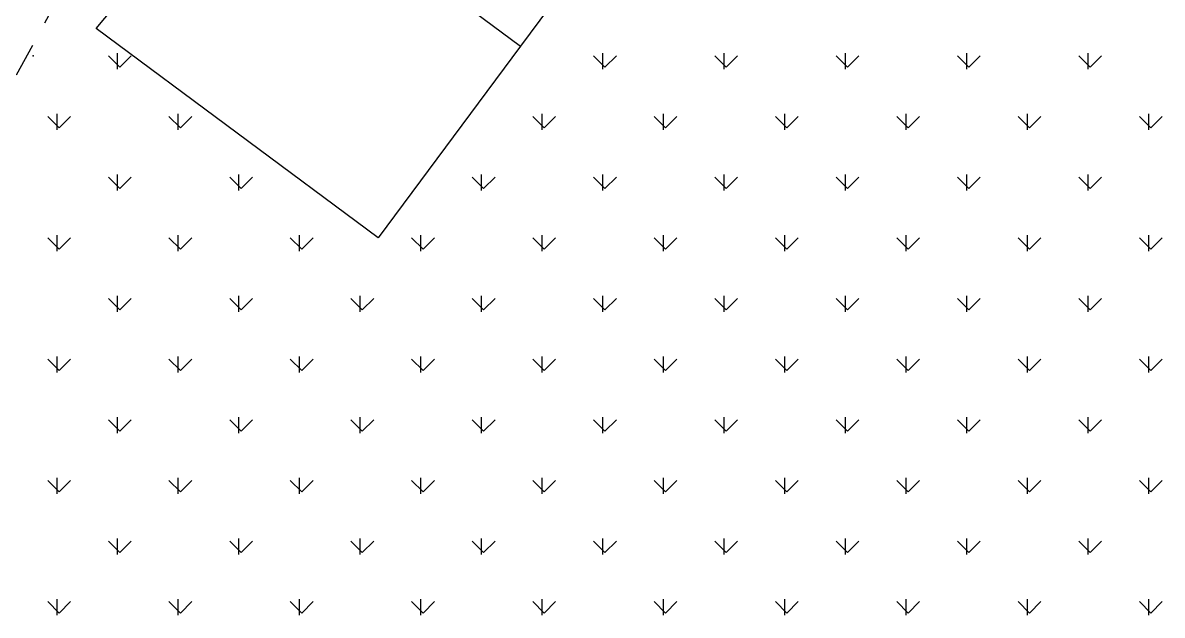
# Model space of a CAD drawing. Header units: metres. Extents: x 64 to 796628, y 142 to 671743.
# Drawn here: x 364278 to 364413, y 375805.5 to 375875.7 of the extents above; entities that cross this region are included whole.
import ezdxf

# ---------------------------------------------------------------- set-up
doc = ezdxf.new("R2010")
doc.units = ezdxf.units.M
doc.header["$LTSCALE"] = 2
doc.linetypes.add('17', pattern=[5.5, 2, -1.5, 2])
doc.linetypes.add('ACAD_ISO02W100', pattern=[15, 12, -3])
for name, color, linetype in [('piste', 7, 'ACAD_ISO02W100'), ('vegetation', 94, 'Continuous'), ('Végétation', 92, 'Continuous')]:
    doc.layers.add(name, color=color, linetype=linetype)

msp = doc.modelspace()

# ---------------------------------------------------------------- hatches: boundary and pattern name
at = {"layer": 'Végétation'}
h = msp.add_hatch(dxfattribs=at)
h.set_pattern_fill('DOTS', color=256, scale=5, angle=271.288802, style=0)
edge = h.paths.add_edge_path(flags=16)
edge.add_line((364257.32, 375890.33), (364257.52, 375890.41))
edge = h.paths.add_edge_path(flags=16)
edge.add_line((364257.52, 375890.41), (364257.77, 375890.43))
edge = h.paths.add_edge_path(flags=16)
edge.add_line((364257.77, 375890.43), (364258, 375890.38))
edge = h.paths.add_edge_path(flags=16)
edge.add_line((364258, 375890.38), (364258.2, 375890.28))
edge = h.paths.add_edge_path(flags=16)
edge.add_line((364258.2, 375890.28), (364258.35, 375890.13))
edge = h.paths.add_edge_path(flags=16)
edge.add_line((364258.35, 375890.13), (364258.47, 375889.93))
edge = h.paths.add_edge_path(flags=16)
edge.add_line((364258.47, 375889.93), (364258.52, 375889.71))
edge = h.paths.add_edge_path(flags=16)
edge.add_line((364258.27, 375889.96), (364258.45, 375889.88))
edge = h.paths.add_edge_path(flags=16)
edge.add_line((364258.45, 375889.88), (364258.6, 375889.76))
edge = h.paths.add_edge_path(flags=16)
edge.add_line((364258.6, 375889.76), (364258.67, 375889.56))
edge = h.paths.add_edge_path(flags=16)
edge.add_line((364258.67, 375889.56), (364258.65, 375889.36))
edge = h.paths.add_edge_path(flags=16)
edge.add_line((364258.65, 375889.36), (364258.55, 375889.18))
edge = h.paths.add_edge_path(flags=16)
edge.add_line((364258.52, 375889.41), (364258.62, 375889.21))
edge = h.paths.add_edge_path(flags=16)
edge.add_line((364258.62, 375889.21), (364258.65, 375888.98))
edge = h.paths.add_edge_path(flags=16)
edge.add_line((364258.65, 375888.98), (364258.6, 375888.76))
edge = h.paths.add_edge_path(flags=16)
edge.add_line((364258.6, 375888.76), (364258.47, 375888.56))
edge = h.paths.add_edge_path(flags=16)
edge.add_line((364258.47, 375888.56), (364258.3, 375888.43))
edge = h.paths.add_edge_path(flags=16)
edge.add_line((364258.3, 375888.43), (364258.1, 375888.33))
edge = h.paths.add_edge_path(flags=16)
edge.add_line((364258.27, 375888.51), (364258.2, 375888.28))
edge = h.paths.add_edge_path(flags=16)
edge.add_line((364258.2, 375888.28), (364258.02, 375888.13))
edge = h.paths.add_edge_path(flags=16)
edge.add_line((364258.02, 375888.13), (364257.8, 375888.08))
edge = h.paths.add_edge_path(flags=16)
edge.add_line((364257.8, 375888.08), (364257.57, 375888.18))
edge = h.paths.add_edge_path(flags=16)
edge.add_line((364257.87, 375888.23), (364257.72, 375888.11))
edge = h.paths.add_edge_path(flags=16)
edge.add_line((364257.72, 375888.11), (364257.52, 375888.03))
edge = h.paths.add_edge_path(flags=16)
edge.add_line((364257.52, 375888.03), (364257.32, 375888.01))
edge = h.paths.add_edge_path(flags=16)
edge.add_line((364257.32, 375888.01), (364257.12, 375888.03))
edge = h.paths.add_edge_path(flags=16)
edge.add_line((364257.12, 375888.03), (364256.92, 375888.13))
edge = h.paths.add_edge_path(flags=16)
edge.add_line((364256.92, 375888.13), (364256.77, 375888.26))
edge = h.paths.add_edge_path(flags=16)
edge.add_line((364256.77, 375888.26), (364256.67, 375888.43))
edge = h.paths.add_edge_path(flags=16)
edge.add_line((364256.92, 375888.36), (364256.67, 375888.38))
edge = h.paths.add_edge_path(flags=16)
edge.add_line((364256.67, 375888.38), (364256.47, 375888.51))
edge = h.paths.add_edge_path(flags=16)
edge.add_line((364256.47, 375888.51), (364256.35, 375888.71))
edge = h.paths.add_edge_path(flags=16)
edge.add_line((364256.35, 375888.71), (364256.32, 375888.93))
edge = h.paths.add_edge_path(flags=16)
edge.add_line((364256.32, 375888.93), (364256.4, 375889.16))
edge = h.paths.add_edge_path(flags=16)
edge.add_line((364256.42, 375888.91), (364256.3, 375889.13))
edge = h.paths.add_edge_path(flags=16)
edge.add_line((364256.3, 375889.13), (364256.25, 375889.38))
edge = h.paths.add_edge_path(flags=16)
edge.add_line((364256.25, 375889.38), (364256.3, 375889.66))
edge = h.paths.add_edge_path(flags=16)
edge.add_line((364256.3, 375889.66), (364256.45, 375889.88))
edge = h.paths.add_edge_path(flags=16)
edge.add_line((364256.45, 375889.88), (364256.65, 375890.03))
edge = h.paths.add_edge_path(flags=16)
edge.add_line((364256.65, 375890.03), (364256.9, 375890.11))
edge = h.paths.add_edge_path(flags=16)
edge.add_line((364256.65, 375889.93), (364256.72, 375890.18))
edge = h.paths.add_edge_path(flags=16)
edge.add_line((364256.72, 375890.18), (364256.9, 375890.36))
edge = h.paths.add_edge_path(flags=16)
edge.add_line((364256.9, 375890.36), (364257.15, 375890.46))
edge = h.paths.add_edge_path(flags=16)
edge.add_line((364257.15, 375890.46), (364257.4, 375890.43))
edge = h.paths.add_edge_path(flags=16)
edge.add_line((364257.4, 375890.43), (364257.62, 375890.28))
edge = h.paths.add_edge_path(flags=16)
edge.add_line((364258.07, 375888.98), (364257.97, 375888.81))
edge = h.paths.add_edge_path(flags=16)
edge.add_line((364257.97, 375888.81), (364257.82, 375888.68))
edge = h.paths.add_edge_path(flags=16)
edge.add_line((364257.57, 375889.83), (364257.77, 375889.76))
edge = h.paths.add_edge_path(flags=16)
edge.add_line((364257.77, 375889.76), (364257.92, 375889.63))
edge = h.paths.add_edge_path(flags=16)
edge.add_line((364257.15, 375888.88), (364257, 375889.08))
edge = h.paths.add_edge_path(flags=16)
edge.add_line((364257, 375889.08), (364256.97, 375889.31))
edge = h.paths.add_edge_path()
edge.add_line((364287.24, 375930.35), (364253.2, 375889.27))
edge.add_line((364253.01, 375889.43), (364272.64, 375873.17))
edge.add_arc((364362.72, 375839.47), 91.51, 145.0802, 156.4902)
edge.add_arc((364230.64, 375927.01), 67.01, 328.3487, 349.2987)
edge.add_arc((364250.9, 375931.35), 48.58, 339.7862, 350.9537)
edge.add_arc((364207.56, 375903.75), 93.47, 12.3312, 29.509)
edge.add_line((364281.16, 375935.4), (364287.24, 375930.35))
edge.add_line((364278.03, 375958.6), (364281.47, 375935.73))
edge.add_line((364281.47, 375935.73), (364281, 375935.2))
edge.add_line((364278.03, 375958.6), (364288.91, 375949.79))
h = msp.add_hatch(dxfattribs=at)
h.set_pattern_fill('DOTS', color=256, scale=5, angle=271.288802, style=0)
edge = h.paths.add_edge_path()
edge.add_line((364287.24, 375930.35), (364253.2, 375889.27))
edge.add_line((364271.03, 375910.79), (364272.4, 375873.37))
edge.add_line((364278.06, 375919.26), (364279.99, 375878.58))
edge.add_line((364272.4, 375873.37), (364279.99, 375878.58))

# ---------------------------------------------------------------- linework, layer by layer
at = {"ltscale": 0.001}
for p, q in [((364286.69, 375875), (364316.9, 375911.11)), ((364331.46, 375876.98), (364336.95, 375872.9))]:
    msp.add_line(p, q, dxfattribs=at)
for points in [[(364325.65, 375907.85), (364349.66, 375890.02), (364336.95, 375872.9)], [(364336.95, 375872.9), (364320.08, 375850.2), (364286.69, 375875)]]:
    msp.add_lwpolyline(points, dxfattribs=at)
msp.add_point((364279.21, 375871.77))
at = {"layer": 'piste', "linetype": '17'}
msp.add_line((364282.47, 375879.12), (364275.42, 375866.14), dxfattribs=at)
at = {"layer": 'vegetation', "ltscale": 0.001}
for p, q in [((364289.48, 375870.42), (364288.13, 375871.76)), ((364289.23, 375870.16), (364289.23, 375872.06)), ((364289.48, 375870.42), (364290.82, 375871.76)), ((364346.95, 375870.42), (364345.6, 375871.76)), ((364346.7, 375870.16), (364346.7, 375872.06)), ((364346.95, 375870.42), (364348.3, 375871.76)), ((364361.32, 375870.42), (364359.97, 375871.76)), ((364361.07, 375870.16), (364361.07, 375872.06)), ((364361.32, 375870.42), (364362.67, 375871.76)), ((364375.69, 375870.42), (364374.34, 375871.76)), ((364375.44, 375870.16), (364375.44, 375872.06)), ((364375.69, 375870.42), (364377.04, 375871.76)), ((364390.06, 375870.42), (364388.71, 375871.76)), ((364389.81, 375870.16), (364389.81, 375872.06)), ((364390.06, 375870.42), (364391.4, 375871.76)), ((364404.42, 375870.42), (364403.08, 375871.76)), ((364404.18, 375870.16), (364404.18, 375872.06)), ((364404.42, 375870.42), (364405.77, 375871.76)), ((364282.29, 375863.23), (364280.95, 375864.58)), ((364282.05, 375862.98), (364282.05, 375864.88)), ((364282.29, 375863.23), (364283.64, 375864.58)), ((364296.66, 375863.23), (364295.31, 375864.58)), ((364296.41, 375862.98), (364296.41, 375864.88)), ((364296.66, 375863.23), (364298.01, 375864.58)), ((364339.77, 375863.23), (364338.42, 375864.58)), ((364339.52, 375862.98), (364339.52, 375864.88)), ((364339.77, 375863.23), (364341.11, 375864.58)), ((364354.14, 375863.23), (364352.79, 375864.58)), ((364353.89, 375862.98), (364353.89, 375864.88)), ((364354.14, 375863.23), (364355.48, 375864.58)), ((364368.5, 375863.23), (364367.16, 375864.58)), ((364368.26, 375862.98), (364368.26, 375864.88)), ((364368.5, 375863.23), (364369.85, 375864.58)), ((364382.87, 375863.23), (364381.53, 375864.58)), ((364382.62, 375862.98), (364382.62, 375864.88)), ((364382.87, 375863.23), (364384.22, 375864.58)), ((364397.24, 375863.23), (364395.89, 375864.58)), ((364396.99, 375862.98), (364396.99, 375864.88)), ((364397.24, 375863.23), (364398.59, 375864.58)), ((364411.61, 375863.23), (364410.26, 375864.58)), ((364411.36, 375862.98), (364411.36, 375864.88)), ((364411.61, 375863.23), (364412.96, 375864.58)), ((364289.48, 375856.05), (364288.13, 375857.39)), ((364289.23, 375855.79), (364289.23, 375857.7)), ((364289.48, 375856.05), (364290.82, 375857.39)), ((364303.85, 375856.05), (364302.5, 375857.39)), ((364303.6, 375855.79), (364303.6, 375857.7)), ((364303.85, 375856.05), (364305.19, 375857.39)), ((364332.58, 375856.05), (364331.24, 375857.39)), ((364332.33, 375855.79), (364332.33, 375857.7)), ((364332.58, 375856.05), (364333.93, 375857.39)), ((364346.95, 375856.05), (364345.6, 375857.39)), ((364346.7, 375855.79), (364346.7, 375857.7)), ((364346.95, 375856.05), (364348.3, 375857.39)), ((364361.32, 375856.05), (364359.97, 375857.39)), ((364361.07, 375855.79), (364361.07, 375857.7)), ((364361.32, 375856.05), (364362.67, 375857.39)), ((364375.69, 375856.05), (364374.34, 375857.39)), ((364375.44, 375855.79), (364375.44, 375857.7)), ((364375.69, 375856.05), (364377.04, 375857.39)), ((364390.06, 375856.05), (364388.71, 375857.39)), ((364389.81, 375855.79), (364389.81, 375857.7)), ((364390.06, 375856.05), (364391.4, 375857.39)), ((364404.42, 375856.05), (364403.08, 375857.39)), ((364404.18, 375855.79), (364404.18, 375857.7)), ((364404.42, 375856.05), (364405.77, 375857.39)), ((364282.29, 375848.86), (364280.95, 375850.21)), ((364282.05, 375848.61), (364282.05, 375850.51)), ((364282.29, 375848.86), (364283.64, 375850.21)), ((364296.66, 375848.86), (364295.31, 375850.21)), ((364296.41, 375848.61), (364296.41, 375850.51)), ((364296.66, 375848.86), (364298.01, 375850.21)), ((364311.03, 375848.86), (364309.68, 375850.21)), ((364310.78, 375848.61), (364310.78, 375850.51)), ((364311.03, 375848.86), (364312.38, 375850.21)), ((364325.4, 375848.86), (364324.05, 375850.21)), ((364325.15, 375848.61), (364325.15, 375850.51)), ((364325.4, 375848.86), (364326.75, 375850.21)), ((364339.77, 375848.86), (364338.42, 375850.21)), ((364339.52, 375848.61), (364339.52, 375850.51)), ((364339.77, 375848.86), (364341.11, 375850.21)), ((364354.14, 375848.86), (364352.79, 375850.21)), ((364353.89, 375848.61), (364353.89, 375850.51)), ((364354.14, 375848.86), (364355.48, 375850.21)), ((364368.5, 375848.86), (364367.16, 375850.21)), ((364368.26, 375848.61), (364368.26, 375850.51)), ((364368.5, 375848.86), (364369.85, 375850.21)), ((364382.87, 375848.86), (364381.53, 375850.21)), ((364382.62, 375848.61), (364382.62, 375850.51)), ((364382.87, 375848.86), (364384.22, 375850.21)), ((364397.24, 375848.86), (364395.89, 375850.21)), ((364396.99, 375848.61), (364396.99, 375850.51)), ((364397.24, 375848.86), (364398.59, 375850.21)), ((364411.61, 375848.86), (364410.26, 375850.21)), ((364411.36, 375848.61), (364411.36, 375850.51)), ((364411.61, 375848.86), (364412.96, 375850.21)), ((364289.48, 375841.68), (364288.13, 375843.03)), ((364289.23, 375841.42), (364289.23, 375843.33)), ((364289.48, 375841.68), (364290.82, 375843.03)), ((364303.85, 375841.68), (364302.5, 375843.03)), ((364303.6, 375841.42), (364303.6, 375843.33)), ((364303.85, 375841.68), (364305.19, 375843.03)), ((364318.21, 375841.68), (364316.87, 375843.03)), ((364317.97, 375841.42), (364317.97, 375843.33)), ((364318.21, 375841.68), (364319.56, 375843.03)), ((364332.58, 375841.68), (364331.24, 375843.03)), ((364332.33, 375841.42), (364332.33, 375843.33)), ((364332.58, 375841.68), (364333.93, 375843.03)), ((364346.95, 375841.68), (364345.6, 375843.03)), ((364346.7, 375841.42), (364346.7, 375843.33)), ((364346.95, 375841.68), (364348.3, 375843.03)), ((364361.32, 375841.68), (364359.97, 375843.03)), ((364361.07, 375841.42), (364361.07, 375843.33)), ((364361.32, 375841.68), (364362.67, 375843.03)), ((364375.69, 375841.68), (364374.34, 375843.03)), ((364375.44, 375841.42), (364375.44, 375843.33)), ((364375.69, 375841.68), (364377.04, 375843.03)), ((364390.06, 375841.68), (364388.71, 375843.03)), ((364389.81, 375841.42), (364389.81, 375843.33)), ((364390.06, 375841.68), (364391.4, 375843.03)), ((364404.42, 375841.68), (364403.08, 375843.03)), ((364404.18, 375841.42), (364404.18, 375843.33)), ((364404.42, 375841.68), (364405.77, 375843.03)), ((364282.29, 375834.49), (364280.95, 375835.84)), ((364282.05, 375834.24), (364282.05, 375836.14)), ((364282.29, 375834.49), (364283.64, 375835.84)), ((364296.66, 375834.49), (364295.31, 375835.84)), ((364296.41, 375834.24), (364296.41, 375836.14)), ((364296.66, 375834.49), (364298.01, 375835.84)), ((364311.03, 375834.49), (364309.68, 375835.84)), ((364310.78, 375834.24), (364310.78, 375836.14)), ((364311.03, 375834.49), (364312.38, 375835.84)), ((364325.4, 375834.49), (364324.05, 375835.84)), ((364325.15, 375834.24), (364325.15, 375836.14)), ((364325.4, 375834.49), (364326.75, 375835.84)), ((364339.77, 375834.49), (364338.42, 375835.84)), ((364339.52, 375834.24), (364339.52, 375836.14)), ((364339.77, 375834.49), (364341.11, 375835.84)), ((364354.14, 375834.49), (364352.79, 375835.84)), ((364353.89, 375834.24), (364353.89, 375836.14)), ((364354.14, 375834.49), (364355.48, 375835.84)), ((364368.5, 375834.49), (364367.16, 375835.84)), ((364368.26, 375834.24), (364368.26, 375836.14)), ((364368.5, 375834.49), (364369.85, 375835.84)), ((364382.87, 375834.49), (364381.53, 375835.84)), ((364382.62, 375834.24), (364382.62, 375836.14)), ((364382.87, 375834.49), (364384.22, 375835.84)), ((364397.24, 375834.49), (364395.89, 375835.84)), ((364396.99, 375834.24), (364396.99, 375836.14)), ((364397.24, 375834.49), (364398.59, 375835.84)), ((364411.61, 375834.49), (364410.26, 375835.84)), ((364411.36, 375834.24), (364411.36, 375836.14)), ((364411.61, 375834.49), (364412.96, 375835.84)), ((364289.48, 375827.31), (364288.13, 375828.66)), ((364289.23, 375827.05), (364289.23, 375828.96)), ((364289.48, 375827.31), (364290.82, 375828.66)), ((364303.85, 375827.31), (364302.5, 375828.66)), ((364303.6, 375827.05), (364303.6, 375828.96)), ((364303.85, 375827.31), (364305.19, 375828.66)), ((364318.21, 375827.31), (364316.87, 375828.66)), ((364317.97, 375827.05), (364317.97, 375828.96)), ((364318.21, 375827.31), (364319.56, 375828.66)), ((364332.58, 375827.31), (364331.24, 375828.66)), ((364332.33, 375827.05), (364332.33, 375828.96)), ((364332.58, 375827.31), (364333.93, 375828.66)), ((364346.95, 375827.31), (364345.6, 375828.66)), ((364346.7, 375827.05), (364346.7, 375828.96)), ((364346.95, 375827.31), (364348.3, 375828.66)), ((364361.32, 375827.31), (364359.97, 375828.66)), ((364361.07, 375827.05), (364361.07, 375828.96)), ((364361.32, 375827.31), (364362.67, 375828.66)), ((364375.69, 375827.31), (364374.34, 375828.66)), ((364375.44, 375827.05), (364375.44, 375828.96)), ((364375.69, 375827.31), (364377.04, 375828.66)), ((364390.06, 375827.31), (364388.71, 375828.66)), ((364389.81, 375827.05), (364389.81, 375828.96)), ((364390.06, 375827.31), (364391.4, 375828.66)), ((364404.42, 375827.31), (364403.08, 375828.66)), ((364404.18, 375827.05), (364404.18, 375828.96)), ((364404.42, 375827.31), (364405.77, 375828.66)), ((364282.29, 375820.13), (364280.95, 375821.47)), ((364282.05, 375819.87), (364282.05, 375821.78)), ((364282.29, 375820.13), (364283.64, 375821.47)), ((364296.66, 375820.13), (364295.31, 375821.47)), ((364296.41, 375819.87), (364296.41, 375821.78)), ((364296.66, 375820.13), (364298.01, 375821.47)), ((364311.03, 375820.13), (364309.68, 375821.47)), ((364310.78, 375819.87), (364310.78, 375821.78)), ((364311.03, 375820.13), (364312.38, 375821.47)), ((364325.4, 375820.13), (364324.05, 375821.47)), ((364325.15, 375819.87), (364325.15, 375821.78)), ((364325.4, 375820.13), (364326.75, 375821.47)), ((364339.77, 375820.13), (364338.42, 375821.47)), ((364339.52, 375819.87), (364339.52, 375821.78)), ((364339.77, 375820.13), (364341.11, 375821.47)), ((364354.14, 375820.13), (364352.79, 375821.47)), ((364353.89, 375819.87), (364353.89, 375821.78)), ((364354.14, 375820.13), (364355.48, 375821.47)), ((364368.5, 375820.13), (364367.16, 375821.47)), ((364368.26, 375819.87), (364368.26, 375821.78)), ((364368.5, 375820.13), (364369.85, 375821.47)), ((364382.87, 375820.13), (364381.53, 375821.47)), ((364382.62, 375819.87), (364382.62, 375821.78)), ((364382.87, 375820.13), (364384.22, 375821.47)), ((364397.24, 375820.13), (364395.89, 375821.47)), ((364396.99, 375819.87), (364396.99, 375821.78)), ((364397.24, 375820.13), (364398.59, 375821.47)), ((364411.61, 375820.13), (364410.26, 375821.47)), ((364411.36, 375819.87), (364411.36, 375821.78)), ((364411.61, 375820.13), (364412.96, 375821.47)), ((364289.48, 375812.94), (364288.13, 375814.29)), ((364289.23, 375812.69), (364289.23, 375814.59)), ((364289.48, 375812.94), (364290.82, 375814.29)), ((364303.85, 375812.94), (364302.5, 375814.29)), ((364303.6, 375812.69), (364303.6, 375814.59)), ((364303.85, 375812.94), (364305.19, 375814.29)), ((364318.21, 375812.94), (364316.87, 375814.29)), ((364317.97, 375812.69), (364317.97, 375814.59)), ((364318.21, 375812.94), (364319.56, 375814.29)), ((364332.58, 375812.94), (364331.24, 375814.29)), ((364332.33, 375812.69), (364332.33, 375814.59)), ((364332.58, 375812.94), (364333.93, 375814.29)), ((364346.95, 375812.94), (364345.6, 375814.29)), ((364346.7, 375812.69), (364346.7, 375814.59)), ((364346.95, 375812.94), (364348.3, 375814.29)), ((364361.32, 375812.94), (364359.97, 375814.29)), ((364361.07, 375812.69), (364361.07, 375814.59)), ((364361.32, 375812.94), (364362.67, 375814.29)), ((364375.69, 375812.94), (364374.34, 375814.29)), ((364375.44, 375812.69), (364375.44, 375814.59)), ((364375.69, 375812.94), (364377.04, 375814.29)), ((364390.06, 375812.94), (364388.71, 375814.29)), ((364389.81, 375812.69), (364389.81, 375814.59)), ((364390.06, 375812.94), (364391.4, 375814.29)), ((364404.42, 375812.94), (364403.08, 375814.29)), ((364404.18, 375812.69), (364404.18, 375814.59)), ((364404.42, 375812.94), (364405.77, 375814.29)), ((364282.29, 375805.76), (364280.95, 375807.11)), ((364282.05, 375805.5), (364282.05, 375807.41)), ((364282.29, 375805.76), (364283.64, 375807.11)), ((364296.66, 375805.76), (364295.31, 375807.11)), ((364296.41, 375805.5), (364296.41, 375807.41)), ((364296.66, 375805.76), (364298.01, 375807.11)), ((364311.03, 375805.76), (364309.68, 375807.11)), ((364310.78, 375805.5), (364310.78, 375807.41)), ((364311.03, 375805.76), (364312.38, 375807.11)), ((364325.4, 375805.76), (364324.05, 375807.11)), ((364325.15, 375805.5), (364325.15, 375807.41)), ((364325.4, 375805.76), (364326.75, 375807.11)), ((364339.77, 375805.76), (364338.42, 375807.11)), ((364339.52, 375805.5), (364339.52, 375807.41)), ((364339.77, 375805.76), (364341.11, 375807.11)), ((364354.14, 375805.76), (364352.79, 375807.11)), ((364353.89, 375805.5), (364353.89, 375807.41)), ((364354.14, 375805.76), (364355.48, 375807.11)), ((364368.5, 375805.76), (364367.16, 375807.11)), ((364368.26, 375805.5), (364368.26, 375807.41)), ((364368.5, 375805.76), (364369.85, 375807.11)), ((364382.87, 375805.76), (364381.53, 375807.11)), ((364382.62, 375805.5), (364382.62, 375807.41)), ((364382.87, 375805.76), (364384.22, 375807.11)), ((364397.24, 375805.76), (364395.89, 375807.11)), ((364396.99, 375805.5), (364396.99, 375807.41)), ((364397.24, 375805.76), (364398.59, 375807.11)), ((364411.61, 375805.76), (364410.26, 375807.11)), ((364411.36, 375805.5), (364411.36, 375807.41)), ((364411.61, 375805.76), (364412.96, 375807.11))]:
    msp.add_line(p, q, dxfattribs=at)

doc.saveas('drawing.dxf')
